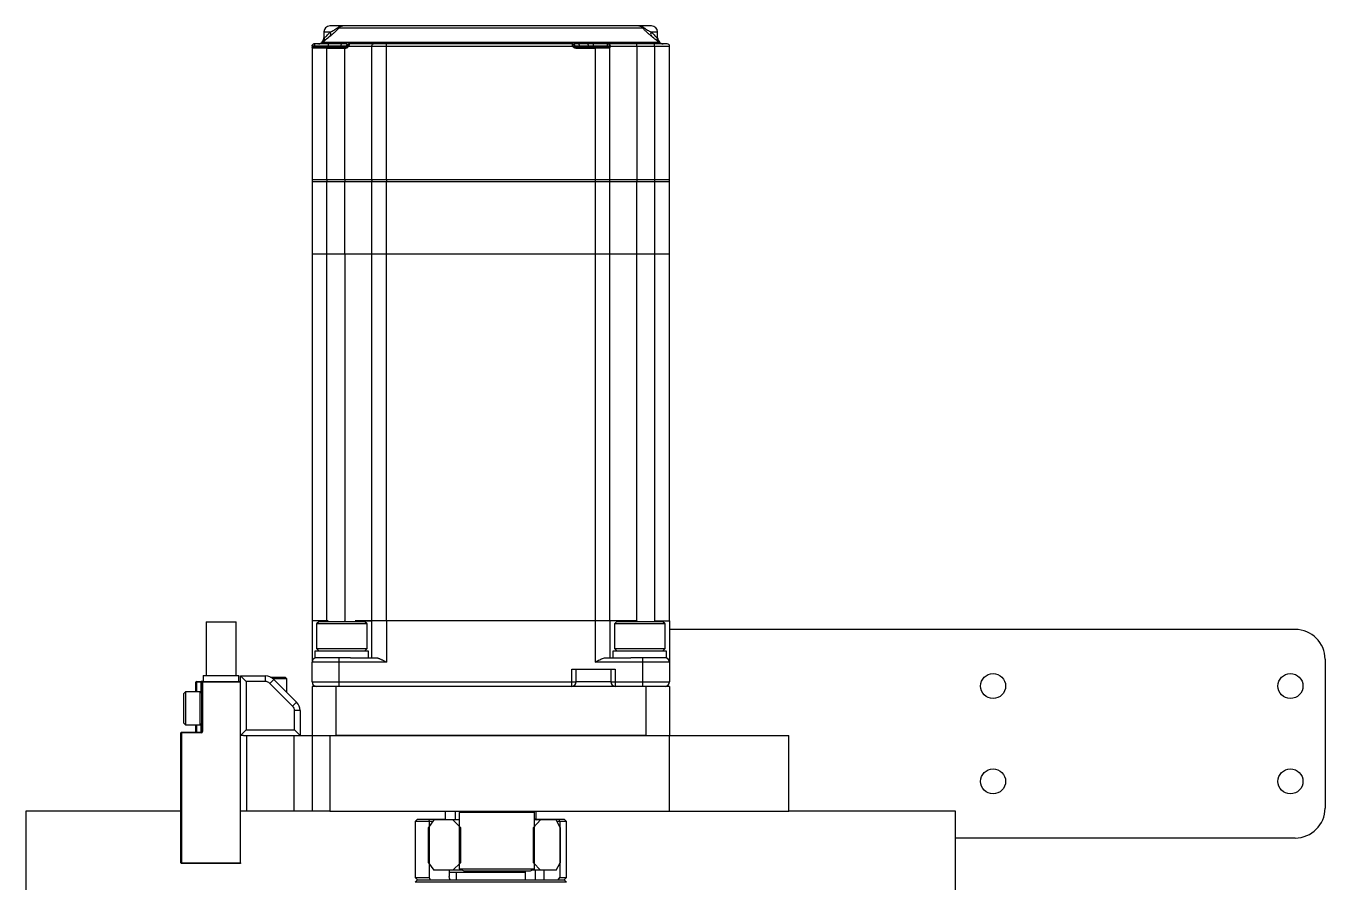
# Model space of a CAD drawing. Header units: millimetres. Extents: x 0 to 279, y 0 to 216.
# Drawn here: x 29.81 to 66.15, y 125.06 to 149 of the extents above; entities that cross this region are included whole.
import ezdxf

# ---------------------------------------------------------------- set-up
doc = ezdxf.new("R2010")
doc.units = ezdxf.units.MM

msp = doc.modelspace()

# ---------------------------------------------------------------- linework, layer by layer
at = {"color": 7, "linetype": 'Continuous', "lineweight": 25}
for p, q in [((38.675, 149), (38.314, 149)), ((46.953, 149), (38.675, 149)), ((47.314, 149), (46.953, 149)), ((46.964, 149), (46.959, 149)), ((38.147, 148.833), (38.147, 148.666)), ((38.575, 148.951), (47.053, 148.951)), ((47.481, 148.666), (47.481, 148.833)), ((37.814, 148.383), (37.814, 144.7)), ((38.231, 148.383), (37.814, 148.383)), ((37.816, 148.444), (37.897, 148.444)), ((37.854, 148.416), (37.842, 148.416)), ((37.847, 148.416), (37.854, 148.416)), ((38.159, 148.416), (37.854, 148.416)), ((37.869, 148.499), (37.881, 148.5)), ((37.897, 148.5), (37.881, 148.5)), ((37.897, 148.444), (37.897, 148.5)), ((38.272, 148.5), (37.897, 148.5)), ((37.897, 148.444), (37.897, 148.416)), ((37.897, 148.444), (38.272, 148.444)), ((38.116, 148.549), (47.512, 148.549)), ((38.231, 148.416), (38.159, 148.416)), ((38.159, 148.416), (38.357, 148.416)), ((38.231, 148.416), (38.231, 148.383)), ((38.231, 144.7), (38.231, 148.383)), ((38.231, 148.383), (38.731, 148.383)), ((38.272, 148.444), (38.272, 148.5)), ((38.272, 148.416), (38.272, 148.444)), ((38.272, 148.444), (38.614, 148.444)), ((38.357, 148.416), (38.731, 148.416)), ((38.79, 148.5), (38.658, 148.5)), ((38.731, 148.416), (38.731, 148.383)), ((38.731, 148.416), (38.762, 148.416)), ((38.731, 144.7), (38.731, 148.383)), ((38.731, 148.383), (38.761, 148.383)), ((38.768, 148.444), (38.789, 148.444)), ((38.789, 148.444), (38.84, 148.444)), ((38.854, 148.5), (38.831, 148.5)), ((38.845, 148.433), (39.481, 148.433)), ((38.863, 148.5), (38.854, 148.5)), ((39.547, 148.5), (38.863, 148.5)), ((39.481, 148.433), (39.481, 144.7)), ((39.481, 148.433), (39.897, 148.433)), ((39.897, 148.433), (39.897, 148.5)), ((45.096, 148.5), (39.897, 148.5)), ((39.897, 148.433), (45.104, 148.433)), ((39.897, 144.7), (39.897, 148.433)), ((45.096, 148.5), (45.097, 148.499)), ((45.107, 148.5), (45.096, 148.5)), ((45.104, 148.433), (45.113, 148.441)), ((45.108, 148.444), (45.173, 148.444)), ((45.173, 148.444), (45.302, 148.444)), ((45.194, 148.416), (45.194, 148.383)), ((45.194, 148.416), (45.604, 148.416)), ((45.194, 148.383), (45.731, 148.383)), ((45.527, 148.5), (45.253, 148.5)), ((45.689, 148.5), (45.527, 148.5)), ((45.545, 148.444), (45.689, 148.444)), ((45.604, 148.416), (45.802, 148.416)), ((45.689, 148.444), (45.689, 148.5)), ((46.076, 148.5), (45.689, 148.5)), ((45.689, 148.444), (45.689, 148.416)), ((45.689, 148.444), (46.076, 148.444)), ((45.731, 148.416), (45.731, 148.383)), ((45.731, 148.383), (45.731, 144.7)), ((46.147, 148.383), (45.731, 148.383)), ((45.802, 148.416), (46.107, 148.416)), ((46.076, 148.444), (46.076, 148.5)), ((46.091, 148.5), (46.076, 148.5)), ((46.076, 148.444), (46.153, 148.444)), ((46.076, 148.444), (46.076, 148.416)), ((46.897, 148.5), (46.091, 148.5)), ((46.107, 148.416), (46.114, 148.416)), ((46.147, 144.7), (46.147, 148.383)), ((46.147, 148.383), (46.148, 148.383)), ((46.156, 148.433), (46.897, 148.433)), ((46.897, 148.433), (46.897, 148.5)), ((47.397, 148.5), (46.897, 148.5)), ((46.897, 148.433), (46.897, 144.7)), ((46.897, 148.433), (47.397, 148.433)), ((47.397, 148.433), (47.397, 148.5)), ((47.397, 148.433), (47.397, 144.7)), ((47.397, 148.433), (47.814, 148.433)), ((47.814, 144.7), (47.814, 148.433)), ((38.231, 144.7), (37.814, 144.7)), ((37.814, 144.65), (37.814, 142.616)), ((37.814, 144.65), (38.231, 144.65)), ((38.731, 144.7), (38.231, 144.7)), ((38.231, 144.7), (38.231, 144.65)), ((38.231, 142.616), (38.231, 144.65)), ((38.231, 144.65), (38.731, 144.65)), ((39.481, 144.7), (38.731, 144.7)), ((38.731, 144.7), (38.731, 144.65)), ((38.731, 144.65), (39.481, 144.65)), ((38.731, 142.616), (38.731, 144.65)), ((39.897, 144.7), (39.481, 144.7)), ((39.481, 144.65), (39.481, 142.616)), ((39.481, 144.65), (39.897, 144.65)), ((45.731, 144.7), (39.897, 144.7)), ((39.897, 144.7), (39.897, 144.65)), ((39.897, 142.616), (39.897, 144.65)), ((39.897, 144.65), (45.731, 144.65)), ((46.147, 144.7), (45.731, 144.7)), ((45.731, 144.7), (45.731, 144.65)), ((45.731, 144.65), (45.731, 142.616)), ((45.731, 144.65), (46.147, 144.65)), ((46.897, 144.7), (46.147, 144.7)), ((46.147, 142.616), (46.147, 144.65)), ((46.147, 144.65), (46.897, 144.65)), ((47.397, 144.7), (46.897, 144.7)), ((46.897, 144.7), (46.897, 144.65)), ((46.897, 142.616), (46.897, 144.65)), ((46.897, 144.65), (47.397, 144.65)), ((47.814, 144.7), (47.397, 144.7)), ((47.397, 144.7), (47.397, 144.65)), ((47.397, 144.65), (47.397, 142.616)), ((47.397, 144.65), (47.814, 144.65)), ((47.814, 142.616), (47.814, 144.65)), ((37.814, 142.616), (37.814, 132.366)), ((38.231, 142.616), (37.814, 142.616)), ((38.231, 132.366), (38.231, 142.616)), ((38.731, 142.616), (38.231, 142.616)), ((38.731, 142.616), (38.731, 132.366)), ((39.481, 142.616), (38.731, 142.616)), ((39.481, 142.616), (39.481, 132.366)), ((39.897, 142.616), (39.481, 142.616)), ((39.897, 132.366), (39.897, 142.616)), ((45.731, 142.616), (39.897, 142.616)), ((45.731, 142.616), (45.731, 132.366)), ((46.147, 142.616), (45.731, 142.616)), ((46.147, 132.366), (46.147, 142.616)), ((46.897, 142.616), (46.147, 142.616)), ((46.897, 132.366), (46.897, 142.616)), ((47.397, 142.616), (46.897, 142.616)), ((47.397, 142.616), (47.397, 132.366)), ((47.814, 142.616), (47.397, 142.616)), ((47.814, 132.366), (47.814, 142.616)), ((34.856, 132.333), (34.856, 130.833)), ((34.856, 132.333), (35.689, 132.333)), ((35.689, 130.833), (35.689, 132.333)), ((38.231, 132.366), (37.814, 132.366)), ((37.814, 132.366), (37.814, 131.208)), ((38.01, 132.35), (37.939, 132.279)), ((37.939, 132.279), (37.939, 131.587)), ((39.356, 132.279), (37.939, 132.279)), ((38.01, 132.35), (39.285, 132.35)), ((38.27, 132.366), (38.231, 132.366)), ((39.481, 132.366), (39.024, 132.366)), ((39.025, 132.366), (39.481, 132.366)), ((39.356, 132.279), (39.285, 132.35)), ((39.356, 131.587), (39.356, 132.279)), ((39.897, 132.366), (39.481, 132.366)), ((39.481, 132.366), (39.481, 131.333)), ((45.731, 132.366), (39.897, 132.366)), ((39.897, 132.366), (39.897, 131.208)), ((46.147, 132.366), (45.731, 132.366)), ((45.731, 132.366), (45.731, 131.208)), ((46.897, 132.366), (46.147, 132.366)), ((46.147, 132.366), (46.147, 131.333)), ((46.343, 132.35), (46.272, 132.279)), ((46.272, 132.279), (46.272, 131.587)), ((47.689, 132.279), (46.272, 132.279)), ((46.343, 132.35), (47.618, 132.35)), ((47.397, 132.366), (47.814, 132.366)), ((47.689, 132.279), (47.618, 132.35)), ((47.689, 131.587), (47.689, 132.279)), ((47.814, 132.366), (47.814, 131.208)), ((65.314, 132.125), (47.814, 132.125)), ((37.939, 131.587), (38.01, 131.516)), ((37.939, 131.587), (39.356, 131.587)), ((39.285, 131.516), (39.356, 131.587)), ((46.272, 131.587), (46.343, 131.516)), ((46.272, 131.587), (47.689, 131.587)), ((47.618, 131.516), (47.689, 131.587)), ((38.564, 131.208), (37.814, 131.208)), ((37.814, 130.658), (37.814, 131.208)), ((37.897, 131.516), (37.897, 131.333)), ((39.218, 131.516), (37.897, 131.516)), ((38.894, 131.333), (37.897, 131.333)), ((38.564, 131.333), (38.564, 131.208)), ((38.564, 131.208), (38.564, 130.658)), ((39.897, 131.208), (38.564, 131.208)), ((38.894, 131.333), (39.6, 131.333)), ((39.397, 131.516), (39.218, 131.516)), ((39.397, 131.333), (39.397, 131.516)), ((47.064, 131.208), (45.731, 131.208)), ((46.028, 131.333), (46.734, 131.333)), ((46.231, 131.516), (46.231, 131.333)), ((47.643, 131.516), (46.231, 131.516)), ((47.643, 131.333), (46.734, 131.333)), ((47.064, 131.208), (47.064, 131.333)), ((47.064, 130.658), (47.064, 131.208)), ((47.814, 131.208), (47.064, 131.208)), ((47.731, 131.516), (47.643, 131.516)), ((47.731, 131.333), (47.643, 131.333)), ((47.731, 131.333), (47.731, 131.516)), ((47.814, 131.208), (47.814, 130.658)), ((66.147, 131.291), (66.147, 127.125)), ((34.772, 130.833), (34.772, 130.666)), ((34.772, 130.833), (35.772, 130.833)), ((35.772, 130.666), (35.772, 130.833)), ((35.814, 129.158), (35.814, 130.825)), ((35.971, 130.668), (35.814, 130.825)), ((35.814, 130.825), (36.509, 130.825)), ((36.509, 130.668), (36.509, 130.825)), ((45.081, 131.016), (46.297, 131.016)), ((45.081, 130.658), (45.081, 131.016)), ((45.206, 130.658), (45.206, 131.016)), ((46.172, 131.016), (46.172, 130.658)), ((46.297, 131.016), (46.297, 130.658)), ((34.564, 130.65), (34.581, 130.65)), ((34.564, 130.375), (34.564, 130.65)), ((34.581, 130.65), (34.581, 130.666)), ((34.581, 130.666), (34.714, 130.666)), ((34.714, 130.65), (34.581, 130.65)), ((34.714, 130.65), (34.714, 130.666)), ((34.747, 130.666), (34.714, 130.666)), ((34.714, 130.65), (34.731, 130.65)), ((34.731, 130.65), (34.747, 130.65)), ((34.731, 129.266), (34.731, 130.65)), ((34.747, 130.65), (34.747, 130.666)), ((34.747, 130.666), (35.814, 130.666)), ((35.814, 130.65), (34.747, 130.65)), ((34.747, 130.65), (34.747, 129.266)), ((35.971, 130.668), (35.971, 129.315)), ((36.509, 130.668), (35.971, 130.668)), ((36.745, 130.727), (36.634, 130.616)), ((37.272, 129.978), (36.634, 130.616)), ((36.655, 130.791), (37.006, 130.791)), ((37.046, 130.746), (36.725, 130.746)), ((36.745, 130.727), (37.383, 130.089)), ((37.006, 130.791), (37.06, 130.791)), ((37.106, 130.746), (37.046, 130.746)), ((37.106, 130.746), (37.06, 130.791)), ((37.106, 130.366), (37.106, 130.746)), ((37.814, 130.658), (38.564, 130.658)), ((37.814, 130.533), (37.814, 129.158)), ((38.481, 130.533), (37.814, 130.533)), ((38.481, 130.533), (38.481, 129.158)), ((47.147, 130.533), (38.481, 130.533)), ((38.564, 130.658), (45.081, 130.658)), ((38.564, 130.658), (38.564, 130.533)), ((45.081, 130.658), (45.206, 130.658)), ((45.081, 130.533), (45.081, 130.658)), ((46.172, 130.658), (45.206, 130.658)), ((46.172, 130.658), (46.297, 130.658)), ((46.297, 130.658), (47.064, 130.658)), ((46.297, 130.658), (46.297, 130.533)), ((47.064, 130.533), (47.064, 130.658)), ((47.064, 130.658), (47.814, 130.658)), ((47.147, 130.533), (47.147, 129.158)), ((47.814, 130.533), (47.147, 130.533)), ((47.814, 130.533), (47.814, 129.158)), ((34.276, 130.375), (34.231, 130.329)), ((34.231, 129.504), (34.231, 130.329)), ((34.685, 130.375), (34.276, 130.375)), ((34.276, 130.375), (34.276, 129.458)), ((34.731, 130.329), (34.685, 130.375)), ((34.685, 129.458), (34.685, 130.375)), ((37.383, 130.089), (37.272, 129.978)), ((37.481, 129.853), (37.324, 129.853)), ((37.324, 129.315), (37.324, 129.853)), ((37.481, 129.853), (37.481, 129.158)), ((34.231, 129.504), (34.276, 129.458)), ((34.276, 129.458), (34.685, 129.458)), ((34.564, 129.25), (34.564, 129.458)), ((34.685, 129.458), (34.731, 129.504)), ((34.147, 129.233), (34.164, 129.233)), ((34.147, 125.6), (34.147, 129.233)), ((34.164, 129.233), (34.164, 129.25)), ((34.164, 129.25), (34.714, 129.25)), ((34.164, 129.233), (34.164, 125.6)), ((34.714, 129.233), (34.164, 129.233)), ((34.714, 129.25), (34.714, 129.233)), ((34.731, 129.266), (34.747, 129.266)), ((35.971, 129.315), (35.814, 129.158)), ((35.897, 129.158), (35.814, 129.158)), ((35.814, 127.041), (35.814, 129.158)), ((35.814, 125.6), (35.814, 129.158)), ((35.897, 129.158), (35.981, 129.158)), ((35.971, 129.315), (37.324, 129.315)), ((35.981, 129.158), (35.981, 127.041)), ((35.981, 129.158), (37.317, 129.158)), ((37.317, 127.041), (37.317, 129.158)), ((37.317, 129.158), (37.816, 129.158)), ((37.481, 129.158), (37.324, 129.315)), ((37.816, 129.158), (37.816, 127.041)), ((37.816, 129.158), (38.314, 129.158)), ((38.314, 129.158), (38.314, 127.041)), ((38.314, 129.158), (47.814, 129.158)), ((47.147, 129.158), (38.481, 129.158)), ((47.814, 127.041), (47.814, 129.158)), ((47.814, 129.158), (51.147, 129.158)), ((51.147, 127.041), (51.147, 129.158)), ((29.814, 127.041), (29.814, 113.337)), ((34.147, 127.041), (29.814, 127.041)), ((35.981, 127.041), (35.814, 127.041)), ((37.317, 127.041), (35.981, 127.041)), ((37.816, 127.041), (37.317, 127.041)), ((38.314, 127.041), (37.816, 127.041)), ((38.314, 127.041), (47.814, 127.041)), ((40.761, 126.821), (40.697, 126.758)), ((40.761, 126.821), (41.079, 126.821)), ((41.079, 126.821), (41.088, 126.758)), ((41.079, 126.821), (41.54, 126.821)), ((41.54, 127.041), (41.54, 126.8)), ((41.94, 127.002), (41.977, 127.041)), ((44.039, 127.002), (41.94, 127.002)), ((41.94, 125.432), (41.94, 127.002)), ((43.998, 127.041), (44.039, 127.002)), ((44.039, 125.432), (44.039, 127.002)), ((44.052, 126.821), (44.039, 126.81)), ((44.052, 126.821), (44.118, 126.821)), ((44.088, 126.821), (44.088, 127.041)), ((44.095, 126.8), (44.118, 126.821)), ((44.118, 126.821), (44.726, 126.821)), ((44.742, 126.758), (44.726, 126.821)), ((44.726, 126.821), (44.867, 126.821)), ((44.931, 126.758), (44.867, 126.821)), ((47.814, 127.041), (51.147, 127.041)), ((55.814, 127.041), (51.147, 127.041)), ((55.814, 113.337), (55.814, 127.041)), ((40.697, 126.758), (40.697, 125.188)), ((41.088, 126.758), (40.697, 126.758)), ((41.218, 126.8), (41.07, 126.589)), ((41.07, 125.601), (41.07, 126.589)), ((41.088, 126.758), (41.088, 125.188)), ((41.187, 126.758), (41.088, 126.758)), ((41.754, 126.8), (41.218, 126.8)), ((41.97, 126.589), (41.754, 126.8)), ((41.94, 126.8), (41.754, 126.8)), ((41.97, 126.589), (41.97, 125.601)), ((44.204, 126.8), (44.013, 126.589)), ((44.013, 125.601), (44.013, 126.589)), ((44.204, 126.8), (44.015, 126.8)), ((44.646, 126.8), (44.204, 126.8)), ((44.755, 126.589), (44.646, 126.8)), ((44.742, 126.758), (44.679, 126.758)), ((44.742, 126.758), (44.742, 125.188)), ((44.931, 126.758), (44.742, 126.758)), ((44.755, 126.589), (44.755, 125.601)), ((44.931, 125.188), (44.931, 126.758)), ((65.314, 126.291), (55.814, 126.291)), ((34.147, 125.6), (34.164, 125.6)), ((34.164, 125.6), (35.814, 125.6)), ((34.164, 125.583), (34.164, 125.6)), ((35.814, 125.583), (34.164, 125.583)), ((35.814, 125.6), (35.814, 125.583)), ((41.07, 125.601), (41.218, 125.389)), ((41.754, 125.389), (41.218, 125.389)), ((41.651, 125.389), (41.651, 125.218)), ((41.754, 125.389), (41.97, 125.601)), ((42.03, 125.389), (41.754, 125.389)), ((41.94, 125.432), (44.039, 125.432)), ((42.067, 125.368), (41.94, 125.432)), ((43.912, 125.368), (42.067, 125.368)), ((43.774, 125.368), (43.774, 125.125)), ((44.039, 125.432), (43.912, 125.368)), ((44.204, 125.389), (43.939, 125.389)), ((44.013, 125.601), (44.204, 125.389)), ((44.064, 125.125), (44.064, 125.389)), ((44.646, 125.389), (44.204, 125.389)), ((44.303, 125.125), (44.303, 125.389)), ((44.646, 125.389), (44.755, 125.601)), ((40.697, 125.188), (40.761, 125.125)), ((40.697, 125.188), (41.088, 125.188)), ((40.761, 125.125), (40.697, 125.061)), ((44.931, 125.061), (40.697, 125.061)), ((40.761, 125.125), (41.119, 125.125)), ((41.088, 125.188), (41.119, 125.125)), ((41.119, 125.125), (44.699, 125.125)), ((42.928, 125.326), (41.651, 125.326)), ((41.854, 125.125), (41.854, 125.326)), ((43.774, 125.326), (42.928, 125.326)), ((44.699, 125.125), (44.742, 125.188)), ((44.699, 125.125), (44.867, 125.125)), ((44.742, 125.188), (44.931, 125.188)), ((44.867, 125.125), (44.931, 125.188)), ((44.931, 125.061), (44.867, 125.125))]:
    msp.add_line(p, q, dxfattribs=at)
at = {"color": 8, "linetype": 'Continuous', "lineweight": 25}
for p, q in [((38.147, 148.833), (38.334, 148.833)), ((38.147, 148.666), (38.162, 148.666)), ((47.294, 148.833), (47.481, 148.833)), ((47.466, 148.666), (47.481, 148.666)), ((38.231, 132.35), (38.231, 132.366)), ((38.731, 132.35), (38.731, 132.366)), ((46.897, 132.366), (46.897, 132.35)), ((47.397, 132.366), (47.397, 132.35)), ((34.581, 130.65), (34.581, 130.375)), ((34.714, 130.346), (34.714, 130.65)), ((34.581, 129.458), (34.581, 129.25)), ((34.714, 129.25), (34.714, 129.487)), ((41.829, 126.8), (41.829, 127.041)), ((42.928, 125.326), (42.928, 125.368))]:
    msp.add_line(p, q, dxfattribs=at)
at = {"color": 7, "linetype": 'Continuous', "lineweight": 25, "flags": 128}
msp.add_lwpolyline([(45.545, 148.444), (45.545, 148.456), (45.543, 148.466), (45.541, 148.476), (45.539, 148.484), (45.536, 148.491), (45.534, 148.496), (45.53, 148.499), (45.527, 148.5)], dxfattribs=at)
at = {"color": 7, "linetype": 'Continuous', "lineweight": 25}
for centre in [(56.864, 130.541), (65.181, 130.541), (56.864, 127.875), (65.181, 127.875)]:
    msp.add_circle(centre, 0.35, dxfattribs=at)
for centre, radius, start, end in [((38.314, 148.833), 0.167, 90, 180), ((47.314, 148.833), 0.167, 360, 90), ((37.981, 148.666), 0.167, 270, 0), ((38.219, 148.786), 0.124, 325.3724, 22.4356), ((38.551, 149.011), 0.0644, 248.0779, 291.9221), ((47.077, 149.011), 0.0644, 248.0779, 291.9221), ((47.409, 148.786), 0.124, 157.5644, 214.6276), ((47.631, 148.665), 0.165, 179.4844, 269.4749), ((47.647, 148.666), 0.167, 180, 270), ((37.83, 148.433), 0.0163, 148.7523, 179.5032), ((37.847, 148.383), 0.0333, 100.0422, 180), ((37.815, 148.442), 0.00222, 78.2557, 101.7429), ((37.999, 148.666), 0.166, 270.0038, 315.0273), ((38.669, 148.446), 0.0546, 101.6388, 182.1935), ((38.756, 148.45), 0.0333, 270, 350.4059), ((38.969, 148.391), 0.208, 173.0983, 182.2906), ((38.832, 148.435), 0.0649, 90.9241, 171.7622), ((38.854, 148.433), 0.0667, 90, 170.4059), ((39.034, 148.644), 0.283, 225.676, 228.1451), ((38.844, 148.261), 0.183, 88.803, 91.197), ((39.547, 148.433), 0.0667, 90, 180), ((45.105, 148.249), 0.195, 88.8772, 91.1227), ((45.107, 148.433), 0.0667, 9.5941, 90), ((45.206, 148.45), 0.0333, 189.5941, 270), ((45.245, 148.443), 0.0569, 0.8024, 82.3122), ((46.114, 148.383), 0.0333, 0, 79.9578), ((46.137, 148.43), 0.0189, 10.7539, 38.887), ((46.154, 148.43), 0.0143, 85.6432, 94.3568), ((47.629, 148.666), 0.166, 224.9727, 269.9962), ((47.747, 148.433), 0.0667, 0, 90), ((37.914, 144.65), 0.1, 150, 180), ((39.581, 144.65), 0.1, 150, 180), ((46.047, 144.65), 0.1, 0, 30), ((47.714, 144.65), 0.1, 0, 30), ((65.314, 131.291), 0.833, 0, 90), ((37.939, 131.208), 0.125, 90, 180), ((47.689, 131.208), 0.125, 0, 90), ((36.509, 130.491), 0.333, 45, 90), ((34.581, 130.65), 0.0167, 90, 180), ((34.747, 130.65), 0.0167, 90, 180), ((36.509, 130.491), 0.177, 45, 90), ((37.939, 130.658), 0.125, 180, 270), ((45.081, 130.658), 0.125, 270, 0), ((46.297, 130.658), 0.125, 180, 270), ((47.689, 130.658), 0.125, 270, 0), ((37.147, 129.853), 0.333, 0, 45), ((37.147, 129.853), 0.177, 0, 45), ((34.164, 129.233), 0.0167, 90, 180), ((34.714, 129.266), 0.0333, 270, 0), ((34.714, 129.266), 0.0167, 270, 0), ((65.314, 127.125), 0.833, 270, 0), ((34.164, 125.6), 0.0167, 180, 270)]:
    msp.add_arc(centre, radius, start, end, dxfattribs=at)
at = {"color": 8, "linetype": 'Continuous', "lineweight": 25}
msp.add_arc((46.115, 148.383), 0.0333, 359.9874, 69.5663, dxfattribs=at)
at = {"color": 7, "linetype": 'Continuous', "lineweight": 25}
for points, knots in [([(38.527, 148.951), (38.549, 148.965), (38.594, 148.995), (38.648, 148.998), (38.675, 149)], [0, 0, 0, 0, 0.483717, 1, 1, 1, 1]), ([(38.675, 149), (38.657, 148.998), (38.623, 148.995), (38.591, 148.965), (38.575, 148.951)], [0, 0, 0, 0, 0.519167, 1, 1, 1, 1]), ([(47.053, 148.951), (47.037, 148.965), (47.005, 148.995), (46.971, 148.998), (46.953, 149)], [0, 0, 0, 0, 0.480833, 1, 1, 1, 1]), ([(46.953, 149), (46.98, 148.998), (47.034, 148.995), (47.079, 148.965), (47.101, 148.951)], [0, 0, 0, 0, 0.516283, 1, 1, 1, 1]), ([(37.999, 148.5), (38.02, 148.502), (38.063, 148.507), (38.11, 148.541), (38.137, 148.576), (38.157, 148.615), (38.16, 148.646), (38.162, 148.666)], [0, 0, 0, 0, 0.2496638, 0.4993275, 0.6467506, 0.7619896, 1, 1, 1, 1]), ([(38.321, 148.715), (38.275, 148.677), (38.183, 148.602), (38.139, 148.566), (38.116, 148.549)], [0, 0, 0, 0, 0.500493, 1, 1, 1, 1]), ([(38.162, 148.666), (38.18, 148.683), (38.217, 148.719), (38.294, 148.794), (38.334, 148.833)], [0, 0, 0, 0, 0.47595, 1, 1, 1, 1]), ([(38.575, 148.951), (38.565, 148.94), (38.545, 148.918), (38.499, 148.873), (38.443, 148.82), (38.378, 148.763), (38.341, 148.731), (38.321, 148.715)], [0, 0, 0, 0, 0.121571, 0.251381, 0.501502, 0.739774, 1, 1, 1, 1]), ([(38.334, 148.833), (38.365, 148.849), (38.409, 148.871), (38.473, 148.911), (38.506, 148.934), (38.521, 148.946), (38.527, 148.951)], [0, 0, 0, 0, 0.537778, 0.784243, 0.901855, 1, 1, 1, 1]), ([(47.307, 148.715), (47.287, 148.732), (47.25, 148.763), (47.185, 148.82), (47.128, 148.873), (47.083, 148.918), (47.063, 148.94), (47.053, 148.951)], [0, 0, 0, 0, 0.260979, 0.499861, 0.750194, 0.878746, 1, 1, 1, 1]), ([(47.101, 148.951), (47.107, 148.946), (47.122, 148.934), (47.155, 148.911), (47.218, 148.872), (47.263, 148.849), (47.294, 148.833)], [0, 0, 0, 0, 0.097616, 0.214511, 0.460745, 1, 1, 1, 1]), ([(47.294, 148.833), (47.334, 148.794), (47.411, 148.719), (47.448, 148.683), (47.466, 148.666)], [0, 0, 0, 0, 0.5240499, 1, 1, 1, 1]), ([(47.512, 148.549), (47.489, 148.566), (47.445, 148.602), (47.353, 148.677), (47.307, 148.715)], [0, 0, 0, 0, 0.499327, 1, 1, 1, 1]), ([(37.814, 148.433), (37.814, 148.435), (37.814, 148.439), (37.815, 148.442), (37.815, 148.444)], [0, 0, 0, 0, 0.53686, 1, 1, 1, 1]), ([(37.815, 148.444), (37.817, 148.452), (37.821, 148.468), (37.838, 148.486), (37.858, 148.498), (37.873, 148.499), (37.881, 148.5)], [0, 0, 0, 0, 0.259845, 0.513049, 0.759726, 1, 1, 1, 1]), ([(37.881, 148.5), (37.876, 148.499), (37.864, 148.499), (37.844, 148.49), (37.829, 148.476), (37.82, 148.46), (37.817, 148.449), (37.816, 148.444)], [0, 0, 0, 0, 0.168775, 0.391842, 0.668391, 0.827478, 1, 1, 1, 1]), ([(37.816, 148.441), (37.816, 148.442), (37.816, 148.442), (37.816, 148.443), (37.816, 148.444), (37.816, 148.444), (37.816, 148.444), (37.816, 148.444)], [0, 0, 0, 0, 0.672578, 0.86906, 0.939725, 0.97061, 1, 1, 1, 1]), ([(37.847, 148.416), (37.842, 148.419), (37.831, 148.424), (37.822, 148.435), (37.816, 148.441)], [0, 0, 0, 0, 0.42174, 1, 1, 1, 1]), ([(38.357, 148.416), (38.335, 148.416), (38.293, 148.415), (38.251, 148.416), (38.231, 148.416)], [0, 0, 0, 0, 0.528525, 1, 1, 1, 1]), ([(38.658, 148.5), (38.63, 148.5), (38.598, 148.5), (38.538, 148.5), (38.442, 148.5), (38.343, 148.5), (38.272, 148.5)], [0, 0, 0, 0, 0.25043, 0.292267, 0.501113, 1, 1, 1, 1]), ([(38.614, 148.444), (38.649, 148.444), (38.717, 148.445), (38.751, 148.444), (38.768, 148.444)], [0, 0, 0, 0, 0.501698, 1, 1, 1, 1]), ([(38.761, 148.383), (38.769, 148.384), (38.786, 148.386), (38.816, 148.402), (38.833, 148.421), (38.845, 148.433)], [0, 0, 0, 0, 0.237548, 0.495781, 1, 1, 1, 1]), ([(38.836, 148.441), (38.822, 148.435), (38.798, 148.424), (38.773, 148.419), (38.762, 148.416)], [0, 0, 0, 0, 0.584354, 1, 1, 1, 1]), ([(38.84, 148.444), (38.84, 148.444), (38.84, 148.444), (38.84, 148.444), (38.839, 148.443), (38.838, 148.442), (38.837, 148.442), (38.836, 148.441)], [0, 0, 0, 0, 0.030062, 0.06157, 0.133203, 0.330332, 1, 1, 1, 1]), ([(38.84, 148.444), (38.84, 148.449), (38.841, 148.46), (38.844, 148.476), (38.849, 148.49), (38.855, 148.499), (38.86, 148.499), (38.863, 148.5)], [0, 0, 0, 0, 0.172111, 0.330905, 0.607231, 0.830539, 1, 1, 1, 1]), ([(38.847, 148.444), (38.847, 148.442), (38.847, 148.439), (38.845, 148.435), (38.845, 148.433)], [0, 0, 0, 0, 0.464864, 1, 1, 1, 1]), ([(38.863, 148.5), (38.861, 148.499), (38.857, 148.497), (38.852, 148.485), (38.849, 148.467), (38.848, 148.452), (38.847, 148.444)], [0, 0, 0, 0, 0.245647, 0.494096, 0.745504, 1, 1, 1, 1]), ([(39.897, 148.5), (39.853, 148.5), (39.785, 148.5), (39.704, 148.5), (39.667, 148.5), (39.649, 148.5), (39.647, 148.5), (39.614, 148.5), (39.576, 148.5), (39.557, 148.5), (39.551, 148.5), (39.548, 148.5), (39.548, 148.5), (39.547, 148.5)], [0, 0, 0, 0, 0.2393965, 0.3695678, 0.499903, 0.5005325, 0.5051931, 0.5178765, 0.759375, 0.8795754, 0.8856021, 0.9395096, 1, 1, 1, 1]), ([(45.101, 148.444), (45.101, 148.452), (45.1, 148.468), (45.099, 148.486), (45.098, 148.498), (45.097, 148.499), (45.096, 148.5)], [0, 0, 0, 0, 0.259845, 0.513049, 0.759726, 1, 1, 1, 1]), ([(45.096, 148.5), (45.097, 148.499), (45.101, 148.499), (45.104, 148.49), (45.107, 148.476), (45.108, 148.46), (45.108, 148.449), (45.108, 148.444)], [0, 0, 0, 0, 0.168775, 0.391842, 0.668391, 0.827478, 1, 1, 1, 1]), ([(45.104, 148.433), (45.103, 148.435), (45.101, 148.439), (45.101, 148.442), (45.101, 148.444)], [0, 0, 0, 0, 0.53686, 1, 1, 1, 1]), ([(45.104, 148.433), (45.116, 148.42), (45.135, 148.401), (45.168, 148.385), (45.186, 148.384), (45.194, 148.383)], [0, 0, 0, 0, 0.4996426, 0.7582088, 1, 1, 1, 1]), ([(45.113, 148.441), (45.112, 148.442), (45.11, 148.442), (45.109, 148.443), (45.109, 148.444), (45.108, 148.444), (45.108, 148.444), (45.108, 148.444)], [0, 0, 0, 0, 0.672578, 0.86906, 0.939725, 0.97061, 1, 1, 1, 1]), ([(45.194, 148.416), (45.183, 148.419), (45.155, 148.424), (45.128, 148.435), (45.113, 148.441)], [0, 0, 0, 0, 0.42174, 1, 1, 1, 1]), ([(45.253, 148.5), (45.231, 148.5), (45.205, 148.5), (45.17, 148.5), (45.145, 148.5), (45.139, 148.5), (45.137, 148.5)], [0, 0, 0, 0, 0.4110202, 0.479686, 0.8224576, 1, 1, 1, 1]), ([(45.302, 148.444), (45.337, 148.444), (45.407, 148.445), (45.5, 148.444), (45.545, 148.444)], [0, 0, 0, 0, 0.501698, 1, 1, 1, 1]), ([(45.731, 148.416), (45.72, 148.416), (45.697, 148.415), (45.665, 148.416), (45.634, 148.416), (45.614, 148.416), (45.604, 148.416)], [0, 0, 0, 0, 0.2631868, 0.5275274, 0.7631875, 1, 1, 1, 1]), ([(45.802, 148.416), (45.797, 148.416), (45.785, 148.416), (45.767, 148.416), (45.749, 148.416), (45.737, 148.416), (45.731, 148.416)], [0, 0, 0, 0, 0.2486906, 0.4978955, 0.7486791, 1, 1, 1, 1]), ([(46.153, 148.444), (46.152, 148.449), (46.15, 148.46), (46.141, 148.476), (46.126, 148.49), (46.107, 148.499), (46.096, 148.499), (46.091, 148.5)], [0, 0, 0, 0, 0.172111, 0.330905, 0.607231, 0.830539, 1, 1, 1, 1]), ([(46.091, 148.5), (46.099, 148.499), (46.114, 148.497), (46.134, 148.485), (46.149, 148.467), (46.153, 148.452), (46.156, 148.444)], [0, 0, 0, 0, 0.245647, 0.494096, 0.745504, 1, 1, 1, 1]), ([(46.12, 148.416), (46.119, 148.416), (46.116, 148.416), (46.11, 148.416), (46.107, 148.416)], [0, 0, 0, 0, 0.497885, 1, 1, 1, 1]), ([(46.114, 148.416), (46.116, 148.416), (46.119, 148.416), (46.121, 148.416), (46.121, 148.416), (46.121, 148.416)], [0, 0, 0, 0, 0.392567, 0.78792, 1, 1, 1, 1]), ([(46.152, 148.441), (46.145, 148.435), (46.132, 148.424), (46.12, 148.419), (46.115, 148.416)], [0, 0, 0, 0, 0.584354, 1, 1, 1, 1]), ([(46.148, 148.383), (46.148, 148.384), (46.149, 148.386), (46.152, 148.402), (46.154, 148.421), (46.156, 148.433)], [0, 0, 0, 0, 0.237548, 0.495781, 1, 1, 1, 1]), ([(46.153, 148.444), (46.153, 148.444), (46.153, 148.444), (46.153, 148.444), (46.153, 148.443), (46.153, 148.442), (46.153, 148.442), (46.152, 148.441)], [0, 0, 0, 0, 0.030062, 0.06157, 0.133203, 0.330332, 1, 1, 1, 1]), ([(46.156, 148.444), (46.156, 148.442), (46.156, 148.439), (46.156, 148.435), (46.156, 148.433)], [0, 0, 0, 0, 0.464864, 1, 1, 1, 1]), ([(47.747, 148.5), (47.743, 148.5), (47.735, 148.5), (47.692, 148.5), (47.662, 148.5), (47.644, 148.5), (47.642, 148.5), (47.608, 148.5), (47.548, 148.5), (47.483, 148.5), (47.451, 148.5), (47.429, 148.5), (47.408, 148.5), (47.397, 148.5)], [0, 0, 0, 0, 0.239396, 0.369568, 0.499903, 0.500532, 0.505193, 0.517877, 0.759375, 0.879575, 0.885602, 0.93951, 1, 1, 1, 1]), ([(39.6, 131.333), (39.61, 131.332), (39.625, 131.331), (39.646, 131.326), (39.665, 131.321), (39.687, 131.313), (39.713, 131.303), (39.739, 131.291), (39.768, 131.277), (39.798, 131.262), (39.83, 131.245), (39.863, 131.227), (39.885, 131.215), (39.897, 131.208), (39.897, 131.208)], [0, 0, 0, 0, 0.115161, 0.173616, 0.23281, 0.318054, 0.403962, 0.491618, 0.579758, 0.682261, 0.785343, 0.890081, 0.995339, 1, 1, 1, 1]), ([(45.731, 131.208), (45.731, 131.208), (45.775, 131.232), (45.855, 131.276), (45.956, 131.323), (46.008, 131.33), (46.028, 131.333)], [0, 0, 0, 0, 0.004677, 0.420388, 0.767196, 1, 1, 1, 1]), ([(41.681, 125.125), (41.677, 125.13), (41.67, 125.141), (41.661, 125.161), (41.655, 125.182), (41.652, 125.202), (41.651, 125.214), (41.651, 125.218)], [0, 0, 0, 0, 0.215505, 0.437073, 0.652639, 0.874783, 1, 1, 1, 1])]:
    msp.add_open_spline(points, degree=3, knots=knots, dxfattribs=at)
for points in [[(38.116, 148.549), (38.13, 148.566), (38.157, 148.6), (38.161, 148.644), (38.162, 148.666)], [(47.466, 148.666), (47.467, 148.644), (47.471, 148.6), (47.498, 148.566), (47.512, 148.549)]]:
    msp.add_open_spline(points, degree=3, dxfattribs=at)

doc.saveas('drawing.dxf')
